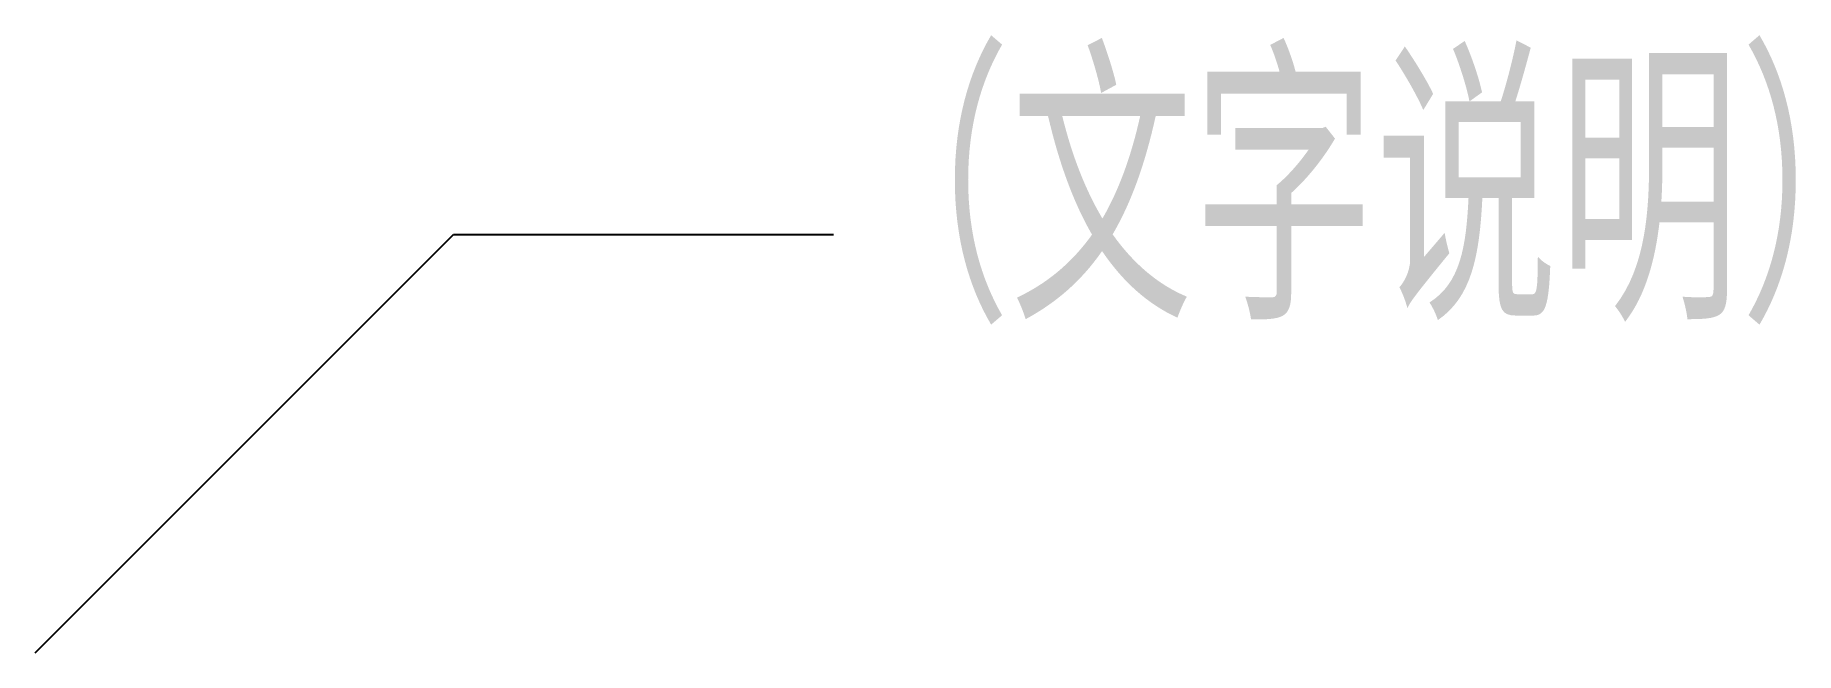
# Model space of a CAD drawing. Extents: x 3 to 2782, y 0 to 975.
import ezdxf

# ---------------------------------------------------------------- set-up
doc = ezdxf.new("R2010")
doc.units = 0
doc.header["$LTSCALE"] = 1000
doc.header["$MEASUREMENT"] = 0
doc.layers.add('DIM_LEAD', color=3, linetype='Continuous')
doc.layers.add('PUB_TEXT', color=7, linetype='Continuous')
doc.styles.add('国标', font='gbenor.shx', dxfattribs={"bigfont": 'gbcbig.shx'})

msp = doc.modelspace()

# ---------------------------------------------------------------- linework, layer by layer
at = {"layer": 'DIM_LEAD', "color": 4}
for p, q in [((2.8, -0.4), (663.1, 659.9)), ((663.1, 659.9), (1263.3, 659.9))]:
    msp.add_line(p, q, dxfattribs=at)

# ---------------------------------------------------------------- texts
at = {"layer": 'PUB_TEXT', "color": 7, "style": '国标'}
msp.add_text('（文字说明）', height=400, dxfattribs=at).set_placement((1254.6, 525.3))

doc.saveas('drawing.dxf')
